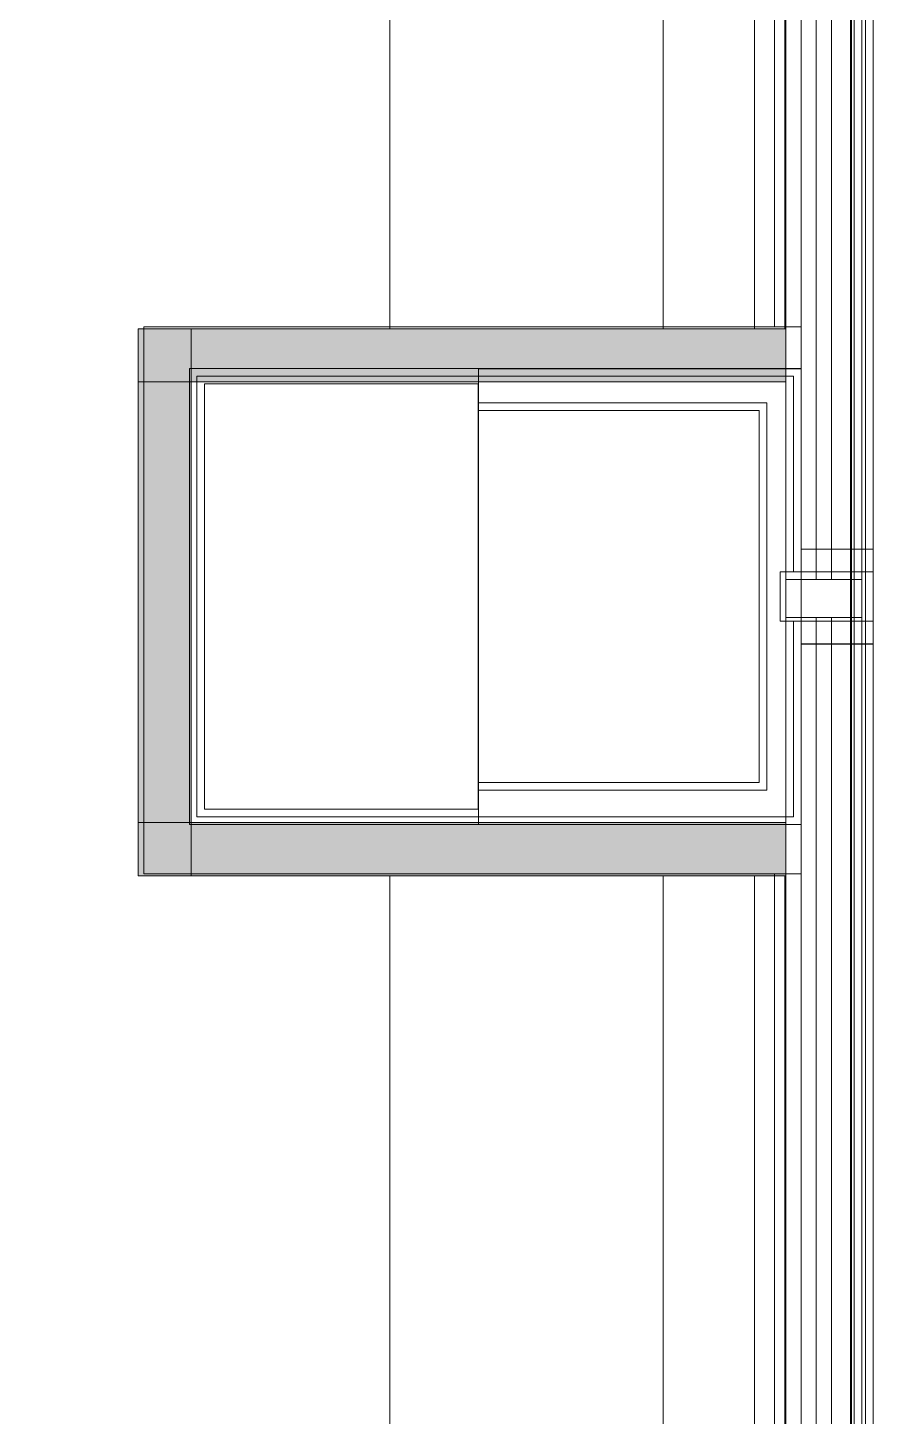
# Model space of a CAD drawing. Header units: inches. Extents: x 4757 to 6765, y 9919 to 10946.
# Drawn here: x 6709.8 to 6765.4, y 10387.3 to 10478.7 of the extents above; entities that cross this region are included whole.
import ezdxf

# ---------------------------------------------------------------- set-up
doc = ezdxf.new("R2010")
doc.units = ezdxf.units.IN
doc.header["$MEASUREMENT"] = 0
for name, color, linetype, lineweight in [('A-GLAZ-CURT', 52, 'Continuous', 9), ('A-GLAZ-CWMG', 51, 'Continuous', 9), ('A-WALL', 113, 'Continuous', 13), ('A-WALL-PATT', 111, 'Continuous', 13), ('Bb-cor', 7, 'Continuous', 9), ('Bb-mullion', 7, 'Continuous', 9), ('I-FURN', 30, 'Continuous', 9), ('I-WALL', 2, 'Continuous', 9), ('Propidex Polylines', 7, 'Continuous', 9), ('Rosslyn Plaza North_1777 North Kent St _W632_-09_dwg', 8, 'Continuous', 9)]:
    doc.layers.add(name, color=color, linetype=linetype, lineweight=lineweight)

# ---------------------------------------------------------------- blocks, each defined once
blk = doc.blocks.new('System Panel - Glazed-7897591-Level XX  POWER _ SIGNAL')
at = {"layer": 'A-GLAZ-CURT', "lineweight": 13}
for p, q in [((28.75, 0.5), (-28.75, 0.5)), ((-28.75, 0.5), (-28.75, -0.5)), ((28.75, -0.5), (28.75, 0.5)), ((-28.75, -0.5), (28.75, -0.5))]:
    blk.add_line(p, q, dxfattribs=at)
blk = doc.blocks.new('Rectangular Mullion - 2_5_ x 5_ rectangular-7897585-Level XX  POWER _ SIGNAL')
at = {"layer": 'A-GLAZ-CWMG', "lineweight": 20}
for p, q in [((-1.25, 2.5), (1.25, 2.5)), ((-1.25, -2.5), (-1.25, 2.5)), ((1.25, 2.5), (1.25, -2.5)), ((1.25, -2.5), (-1.25, -2.5))]:
    blk.add_line(p, q, dxfattribs=at)
blk = doc.blocks.new('Rectangular Mullion - 2_5_ x 5_ rectangular-7897586-Level XX  POWER _ SIGNAL')
at = {"layer": 'A-GLAZ-CWMG'}
for p, q in [((6759.671, 10458.911), (6759.671, 10499.91)), ((6764.671, 10442.41), (6764.671, 10499.91)), ((6759.671, 10442.41), (6759.671, 10455.411))]:
    blk.add_line(p, q, dxfattribs=at)
blk = doc.blocks.new('Rectangular Mullion - 2_5_ x 5_ rectangular-V11-Level XX  POWER _ SIGNAL')
at = {"layer": 'A-GLAZ-CWMG'}
for p, q in [((6759.671, 10426.41), (6759.671, 10439.91)), ((6764.671, 10382.41), (6764.671, 10439.91)), ((6759.671, 10382.41), (6759.671, 10422.91))]:
    blk.add_line(p, q, dxfattribs=at)
blk = doc.blocks.new('Booth Seat21 - Booth Seat-8496057-Level XX  POWER _ SIGNAL')
at = {"layer": 'I-FURN'}
for p, q in [((6733.607, 10559.543), (6733.607, 10458.911)), ((6733.607, 10458.911), (6733.607, 10559.543)), ((6751.607, 10559.543), (6751.607, 10458.911)), ((6751.607, 10458.911), (6751.607, 10559.543)), ((6757.607, 10559.543), (6757.607, 10458.911)), ((6757.607, 10458.911), (6757.607, 10559.543)), ((6757.607, 10458.911), (6757.607, 10559.543)), ((6757.607, 10559.543), (6757.607, 10458.911)), ((6757.607, 10458.911), (6757.607, 10559.543)), ((6757.607, 10559.543), (6757.607, 10458.911)), ((6759.607, 10458.911), (6759.607, 10559.543)), ((6759.607, 10559.543), (6759.607, 10458.911)), ((6733.607, 10458.911), (6751.607, 10458.911)), ((6751.607, 10458.911), (6733.607, 10458.911)), ((6751.607, 10458.911), (6757.607, 10458.911)), ((6757.607, 10458.911), (6751.607, 10458.911)), ((6751.607, 10458.911), (6757.607, 10458.911)), ((6757.607, 10458.911), (6751.607, 10458.911)), ((6759.607, 10458.911), (6757.607, 10458.911)), ((6751.607, 10422.91), (6733.607, 10422.91)), ((6733.607, 10422.91), (6733.607, 10218.911)), ((6733.607, 10218.911), (6733.607, 10422.91)), ((6733.607, 10422.91), (6751.607, 10422.91)), ((6757.607, 10422.91), (6751.607, 10422.91)), ((6751.607, 10422.91), (6751.607, 10218.911)), ((6751.607, 10218.911), (6751.607, 10422.91)), ((6751.607, 10422.91), (6757.607, 10422.91)), ((6757.607, 10422.91), (6751.607, 10422.91)), ((6751.607, 10422.91), (6757.607, 10422.91)), ((6757.607, 10422.91), (6757.607, 10218.911)), ((6757.607, 10218.911), (6757.607, 10422.91)), ((6757.607, 10422.91), (6759.607, 10422.91)), ((6757.607, 10218.911), (6757.607, 10422.91)), ((6757.607, 10422.91), (6757.607, 10218.911)), ((6757.607, 10218.911), (6757.607, 10422.91)), ((6757.607, 10422.91), (6757.607, 10218.911)), ((6759.607, 10218.911), (6759.607, 10422.91)), ((6759.607, 10422.91), (6759.607, 10218.911))]:
    blk.add_line(p, q, dxfattribs=at)
blk = doc.blocks.new('Rosslyn Plaza North_1777 North Kent St _W632_-09_dwg-6954577-Level XX  POWER _ SIGNAL')
at = {"layer": 'Bb-cor'}
for p, q in [((6765.419, 9961.154), (6765.419, 10681.399)), ((6758.923, 10459.031), (6758.923, 10655.666)), ((6763.918, 10000.77), (6763.918, 10641.785)), ((6764.168, 10000.77), (6764.168, 10641.785)), ((6764.668, 10000.77), (6764.668, 10641.785)), ((6764.918, 10000.77), (6764.918, 10641.785)), ((6758.923, 10423.031), (6758.923, 10219.031))]:
    blk.add_line(p, q, dxfattribs=at)
at = {"layer": 'Bb-cor', "flags": 128}
for points in [[(6760.669, 10643.285), (6760.669, 10456.283), (6758.923, 10456.283)], [(6760.667, 10423.031), (6717.418, 10423.031), (6717.418, 10459.031), (6760.668, 10459.031)], [(6760.669, 10442.915), (6760.669, 10456.29), (6720.417, 10456.29), (6720.417, 10426.289), (6760.669, 10426.289), (6760.669, 10439.665)], [(6760.169, 10439.665), (6760.169, 10426.789), (6720.917, 10426.789), (6720.917, 10455.79), (6760.169, 10455.79), (6760.169, 10442.915)], [(6760.689, 10426.283), (6739.438, 10426.283), (6739.438, 10456.284), (6760.689, 10456.284)], [(6760.669, 10444.415), (6765.419, 10444.415), (6760.669, 10444.415)], [(6760.669, 10204.415), (6765.419, 10204.415), (6760.669, 10204.415), (6760.669, 10438.172), (6765.419, 10438.172), (6760.668, 10438.172)]]:
    blk.add_lwpolyline(points, dxfattribs=at)
for points in [[(6739.418, 10455.29), (6721.418, 10455.29), (6721.418, 10427.289), (6739.418, 10427.289)], [(6757.919, 10453.54), (6757.919, 10429.039), (6739.418, 10429.039), (6739.418, 10428.539), (6758.419, 10428.539), (6758.419, 10454.04), (6739.418, 10454.04), (6739.418, 10453.54)], [(6759.293, 10439.665), (6765.419, 10439.665), (6765.419, 10442.915), (6759.293, 10442.915)]]:
    blk.add_lwpolyline(points, close=True, dxfattribs=at)
at = {"layer": 'Bb-mullion', "flags": 128}
for points in [[(6760.669, 10444.415), (6765.419, 10444.415), (6765.419, 10442.915), (6760.669, 10442.915)], [(6765.419, 10438.165), (6760.669, 10438.165), (6760.669, 10439.665), (6765.419, 10439.665)]]:
    blk.add_lwpolyline(points, close=True, dxfattribs=at)
at = {"layer": 'Propidex Polylines', "flags": 128}
blk.add_lwpolyline([(6731.026, 9918.539), (6741.23, 9928.743), (6731.13, 9938.844), (6749.735, 9983.651), (6763.983, 9983.651), (6763.983, 10658.895), (6749.65, 10658.895), (6731.133, 10703.706), (6741.254, 10713.827), (6532.971, 10922.11), (6522.832, 10911.972), (6478.051, 10930.564), (6478.051, 10944.786), (5082.782, 10944.786), (5082.782, 10930.512), (5037.975, 10911.998), (5027.885, 10922.088), (4757.328, 10651.539)], dxfattribs=at)
blk.add_lwpolyline([(6760.667, 10456.28), (6739.436, 10456.28), (6739.436, 10426.286), (6760.667, 10426.286)], close=True, dxfattribs=at)

msp = doc.modelspace()

# ---------------------------------------------------------------- hatches: boundary and pattern name
at = {"layer": 'A-WALL-PATT', "lineweight": 9}
for points in [[(6717.046, 10426.41), (6720.546, 10426.41), (6720.546, 10458.911), (6717.046, 10458.911), (6717.046, 10455.411)], [(6759.671, 10455.411), (6759.671, 10458.911), (6720.546, 10458.911), (6720.546, 10455.411)], [(6759.671, 10422.91), (6759.671, 10426.41), (6717.046, 10426.41), (6717.046, 10422.91), (6720.546, 10422.91)]]:
    msp.add_hatch(color=7, dxfattribs=at).paths.add_polyline_path(points, flags=0)

# ---------------------------------------------------------------- linework, layer by layer
at = {"layer": 'A-WALL', "color": 55}
for p, q in [((6720.546, 10426.41), (6720.546, 10458.911)), ((6759.671, 10458.911), (6720.546, 10458.911)), ((6717.046, 10455.411), (6717.046, 10426.41)), ((6720.546, 10455.411), (6759.671, 10455.411))]:
    msp.add_line(p, q, dxfattribs=at)
at = {"layer": 'A-WALL'}
for p, q in [((6759.671, 10426.41), (6717.046, 10426.41)), ((6720.546, 10422.91), (6759.671, 10422.91))]:
    msp.add_line(p, q, dxfattribs=at)
at = {"layer": 'I-WALL', "color": 8, "lineweight": 20}
for p, q in [((6720.546, 10458.911), (6717.046, 10458.911)), ((6717.046, 10458.911), (6717.046, 10455.411)), ((6759.671, 10455.411), (6759.671, 10458.911)), ((6717.046, 10426.41), (6717.046, 10422.91)), ((6759.671, 10422.91), (6759.671, 10426.41)), ((6717.046, 10422.91), (6720.546, 10422.91))]:
    msp.add_line(p, q, dxfattribs=at)
at = {"layer": 'I-WALL', "lineweight": 13}
for p, q in [((6720.546, 10455.411), (6717.046, 10455.411)), ((6720.546, 10426.41), (6720.546, 10422.91))]:
    msp.add_line(p, q, dxfattribs=at)

# ---------------------------------------------------------------- block references
at = {"layer": 'A-GLAZ-CURT', "rotation": 270}
for p in [(6762.171, 10471.16), (6762.171, 10411.16)]:
    msp.add_blockref('System Panel - Glazed-7897591-Level XX  POWER _ SIGNAL', p, dxfattribs=at)
at = {"layer": 'A-GLAZ-CWMG'}
for name in ['Rectangular Mullion - 2_5_ x 5_ rectangular-7897586-Level XX  POWER _ SIGNAL', 'Rectangular Mullion - 2_5_ x 5_ rectangular-V11-Level XX  POWER _ SIGNAL']:
    msp.add_blockref(name, (0, 0), dxfattribs=at)
at = {"layer": 'A-GLAZ-CWMG', "extrusion": (0, 0, -1), "rotation": 270}
msp.add_blockref('Rectangular Mullion - 2_5_ x 5_ rectangular-7897585-Level XX  POWER _ SIGNAL', (-6762.171, 10441.16), dxfattribs=at)
at = {"layer": 'I-FURN'}
msp.add_blockref('Booth Seat21 - Booth Seat-8496057-Level XX  POWER _ SIGNAL', (0, 0), dxfattribs=at)
at = {"layer": 'Rosslyn Plaza North_1777 North Kent St _W632_-09_dwg', "color": 7}
msp.add_blockref('Rosslyn Plaza North_1777 North Kent St _W632_-09_dwg-6954577-Level XX  POWER _ SIGNAL', (0, 0), dxfattribs=at)

doc.saveas('drawing.dxf')
